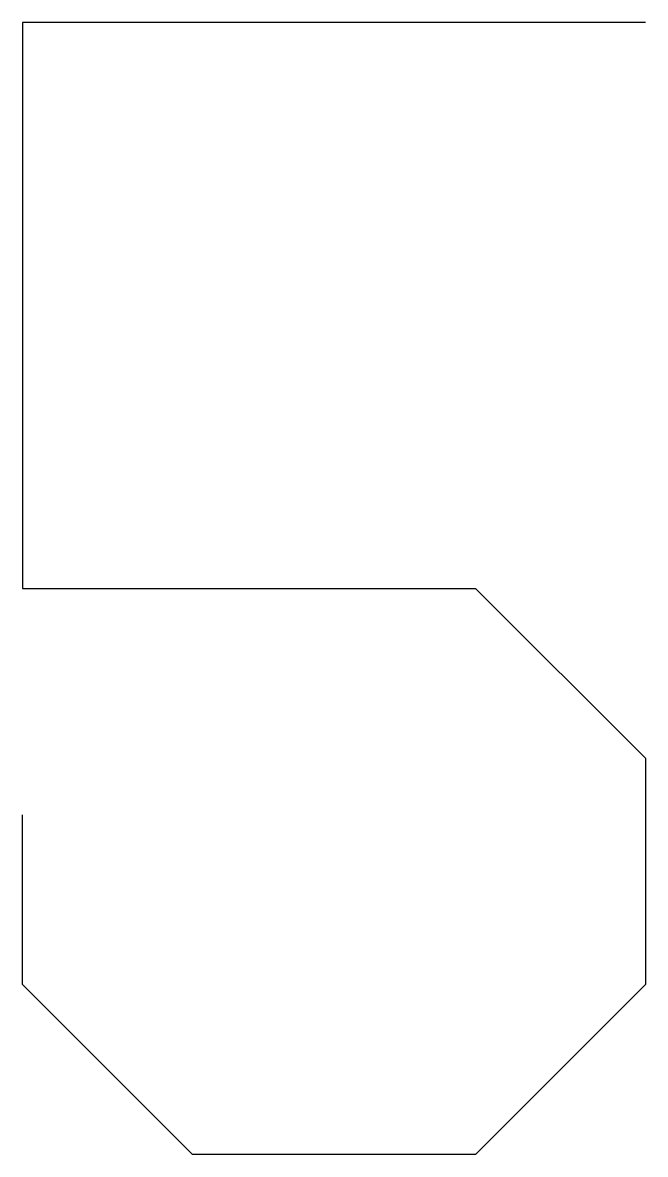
# Model space of a CAD drawing. Header units: millimetres. Extents: x 2.5 to 8, y 0 to 10.
import ezdxf

# ---------------------------------------------------------------- set-up
doc = ezdxf.new("R2010")
doc.units = ezdxf.units.MM
doc.layers.get('0').update_dxf_attribs({"linetype": 'CONTINUOUS'})

msp = doc.modelspace()

# ---------------------------------------------------------------- linework, layer by layer
for p, q in [((8, 10), (2.5, 10)), ((2.5, 10), (2.5, 5)), ((2.5, 5), (6.5, 5)), ((6.5, 5), (8, 3.5)), ((8, 3.5), (8, 1.5)), ((2.5, 1.5), (2.5, 3)), ((4, 0), (2.5, 1.5)), ((8, 1.5), (6.5, 0)), ((6.5, 0), (4, 0))]:
    msp.add_line(p, q)

doc.saveas('drawing.dxf')
